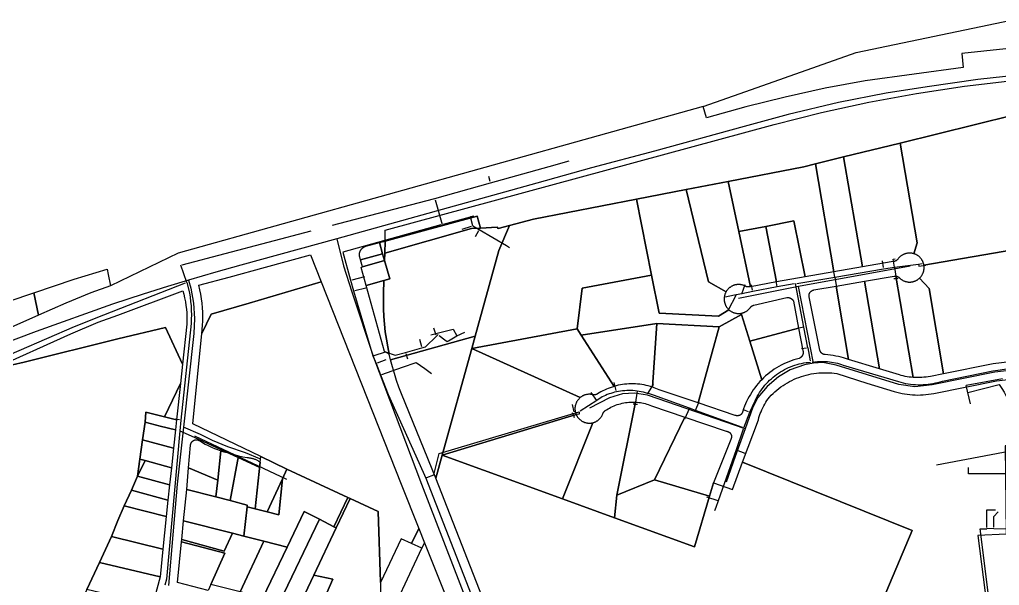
# Model space of a CAD drawing. Extents: x 1876309 to 1899261, y 443723 to 466661.
# Drawn here: x 1880661 to 1884044, y 454651 to 456603 of the extents above; entities that cross this region are included whole.
import ezdxf

# ---------------------------------------------------------------- set-up
doc = ezdxf.new("R2010")
doc.units = 0
doc.header["$MEASUREMENT"] = 0
for name, color, linetype in [('Parcels', 31, 'Continuous'), ('Roads', 7, 'Continuous'), ('Waterlines', 5, 'Continuous')]:
    doc.layers.add(name, color=color, linetype=linetype)

msp = doc.modelspace()

# ---------------------------------------------------------------- linework, layer by layer
at = {"layer": 'Parcels'}
for points in [[(1883021.5, 456302.4), (1883168.2, 456354.4), (1883548.9, 456489.2), (1884085.1, 456600.7), (1884133.2, 456602.7), (1884133.8, 456597.1), (1884142.3, 456509.5), (1883914.4, 456485.3), (1883919.2, 456437.6), (1883580.9, 456391.8), (1883442.5, 456365.7), (1883304.8, 456335.7), (1883168.1, 456301.8), (1883032.3, 456264.2), (1883021.5, 456302.4)], [(1883506.1, 456128.9), (1883700.8, 456176.8), (1883760, 455832.1), (1883748.6, 455795.1), (1883746.9, 455795.6), (1883745.2, 455796), (1883743.6, 455796.4), (1883741.9, 455796.7), (1883740.1, 455796.9), (1883738.4, 455797.1), (1883736.7, 455797.2), (1883735, 455797.3), (1883733.3, 455797.3), (1883731.5, 455797.2), (1883729.8, 455797.1), (1883728.1, 455797), (1883726.4, 455796.7), (1883724.7, 455796.4), (1883723, 455796.1), (1883721.3, 455795.7), (1883719.7, 455795.2), (1883718, 455794.7), (1883716.4, 455794.1), (1883714.8, 455793.5), (1883713.2, 455792.8), (1883711.7, 455792), (1883710.1, 455791.2), (1883708.6, 455790.4), (1883707.2, 455789.5), (1883705.7, 455788.5), (1883704.3, 455787.6), (1883703, 455786.5), (1883701.6, 455785.4), (1883700.3, 455784.3), (1883699.1, 455783.1), (1883697.9, 455781.9), (1883696.7, 455780.6), (1883695.6, 455779.3), (1883694.5, 455778), (1883693.4, 455776.6), (1883693, 455776), (1883692.6, 455775.5), (1883692.2, 455775), (1883691.7, 455774.5), (1883691.3, 455774), (1883690.8, 455773.6), (1883690.3, 455773.1), (1883689.7, 455772.7), (1883689.2, 455772.3), (1883688.7, 455771.9), (1883688.1, 455771.5), (1883687.5, 455771.1), (1883686.9, 455770.8), (1883686.4, 455770.5), (1883685.7, 455770.2), (1883685.1, 455769.9), (1883684.5, 455769.7), (1883683.9, 455769.4), (1883683.2, 455769.2), (1883682.6, 455769), (1883681.9, 455768.8), (1883681.3, 455768.7), (1883680.6, 455768.6), (1883669.8, 455766.7), (1883571.2, 455749.8), (1883506.1, 456128.9)], [(1883408.8, 456104.9), (1883506.1, 456128.9), (1883571.2, 455749.8), (1883472.7, 455732.9), (1883408.8, 456104.9)], [(1883408.8, 456104.9), (1883472.7, 455732.9), (1883373.3, 455715.8), (1883334.3, 455908), (1883237.3, 455889.5), (1883144, 455871.8), (1883107.3, 456044.5), (1883368.4, 456095), (1883408.8, 456104.9)], [(1883107.3, 456044.5), (1883144, 455871.8), (1883184.4, 455681.3), (1883180.6, 455680.6), (1883180, 455680.5), (1883179.3, 455680.4), (1883178.6, 455680.4), (1883177.9, 455680.3), (1883177.2, 455680.3), (1883176.6, 455680.3), (1883175.9, 455680.3), (1883175.2, 455680.4), (1883174.5, 455680.5), (1883173.9, 455680.6), (1883173.2, 455680.7), (1883172.5, 455680.8), (1883171.9, 455681), (1883171.2, 455681.2), (1883170.6, 455681.4), (1883169.9, 455681.6), (1883169.3, 455681.9), (1883168.7, 455682.1), (1883168.1, 455682.4), (1883167.5, 455682.7), (1883165.9, 455683.5), (1883164.4, 455684.3), (1883162.8, 455685), (1883161.2, 455685.6), (1883159.6, 455686.2), (1883158, 455686.7), (1883156.3, 455687.2), (1883154.6, 455687.6), (1883152.9, 455687.9), (1883151.2, 455688.2), (1883149.5, 455688.5), (1883147.8, 455688.7), (1883146.1, 455688.8), (1883144.4, 455688.8), (1883142.7, 455688.8), (1883140.9, 455688.8), (1883139.2, 455688.7), (1883137.5, 455688.5), (1883135.8, 455688.2), (1883134.1, 455687.9), (1883132.4, 455687.6), (1883130.8, 455687.2), (1883129.1, 455686.7), (1883127.5, 455686.2), (1883125.8, 455685.6), (1883124.2, 455685), (1883122.7, 455684.3), (1883121.1, 455683.5), (1883119.6, 455682.7), (1883118.1, 455681.9), (1883116.6, 455681), (1883115.2, 455680), (1883113.8, 455679), (1883112.4, 455678), (1883111.1, 455676.9), (1883109.8, 455675.8), (1883108.5, 455674.6), (1883107.3, 455673.4), (1883106.2, 455672.1), (1883105, 455670.8), (1883104, 455669.4), (1883102.9, 455668.1), (1883102, 455666.6), (1883101, 455665.2), (1883100.1, 455663.7), (1883039.8, 455698.4), (1882962.6, 456016.6), (1883107.3, 456044.5)], [(1882791.1, 455983.4), (1882962.6, 456016.6), (1883039.8, 455698.4), (1883100.1, 455663.7), (1883099.3, 455662.2), (1883098.5, 455660.6), (1883097.8, 455659.1), (1883097.1, 455657.5), (1883096.5, 455655.8), (1883096, 455654.2), (1883095.5, 455652.5), (1883095, 455650.9), (1883094.6, 455649.2), (1883094.3, 455647.5), (1883094, 455645.7), (1883093.8, 455644), (1883093.7, 455642.3), (1883093.6, 455640.6), (1883093.6, 455638.8), (1883093.6, 455637.1), (1883093.7, 455635.4), (1883093.9, 455633.6), (1883094.1, 455631.9), (1883094.3, 455630.2), (1883094.7, 455628.5), (1883095.1, 455626.8), (1883095.5, 455625.1), (1883096, 455623.5), (1883096.6, 455621.8), (1883097.2, 455620.2), (1883097.9, 455618.6), (1883098.6, 455617), (1883099.4, 455615.5), (1883100.2, 455613.9), (1883101.1, 455612.5), (1883102.1, 455611), (1883103.1, 455609.6), (1883104.1, 455608.2), (1883105.2, 455606.8), (1883106.3, 455605.5), (1883107.5, 455604.2), (1883108.7, 455603), (1883110, 455601.8), (1883074, 455579.1), (1882868.8, 455590.3), (1882843, 455720.8), (1882791.1, 455983.4)], [(1882351.9, 455892.4), (1882435.5, 455914.7), (1882791.1, 455983.4), (1882843, 455720.8), (1882603.9, 455675.9), (1882586.1, 455535.5), (1882222.5, 455468.5), (1882234.2, 455510.6), (1882315.9, 455805.8), (1882351.9, 455892.4)], [(1881922.6, 455838.9), (1882240.7, 455925.2), (1882252.2, 455883), (1882221.7, 455881.7), (1881921.8, 455797.3), (1881922.6, 455838.9)], [(1883274.2, 455697.7), (1883237.3, 455889.5), (1883334.3, 455908), (1883373.3, 455715.8), (1883274.2, 455697.7)], [(1881918.7, 455702.9), (1881938.9, 455708.6), (1881921.2, 455771.2), (1881921.8, 455797.3), (1882221.7, 455881.7), (1882252.2, 455883), (1882310, 455886.2), (1882313.5, 455881.6), (1882351.9, 455892.4), (1882315.9, 455805.8), (1882234.2, 455510.6), (1881941.7, 455429.2), (1881937.2, 455448.2), (1881931.9, 455474), (1881927.3, 455499.9), (1881923.6, 455526), (1881920.7, 455552.2), (1881918.6, 455578.4), (1881917.3, 455604.7), (1881916.9, 455631), (1881917.3, 455657.4), (1881918.7, 455702.9)], [(1883274.2, 455697.7), (1883184.4, 455681.3), (1883144, 455871.8), (1883237.3, 455889.5), (1883274.2, 455697.7)], [(1881903.9, 455833.8), (1881914.4, 455795.2), (1881838.4, 455773.7), (1881835.5, 455783.8), (1881835.2, 455784.8), (1881835, 455785.8), (1881834.8, 455786.8), (1881834.7, 455787.8), (1881834.5, 455788.8), (1881834.5, 455789.9), (1881834.4, 455790.9), (1881834.4, 455791.9), (1881834.4, 455793), (1881834.4, 455794), (1881834.5, 455795), (1881834.7, 455796), (1881834.8, 455797.1), (1881835, 455798.1), (1881835.2, 455799.1), (1881835.5, 455800.1), (1881835.8, 455801.1), (1881836.1, 455802), (1881836.5, 455803), (1881836.9, 455804), (1881837.3, 455804.9), (1881837.8, 455805.8), (1881838.3, 455806.7), (1881838.8, 455807.6), (1881839.3, 455808.5), (1881839.9, 455809.3), (1881840.5, 455810.2), (1881841.2, 455811), (1881841.8, 455811.8), (1881842.5, 455812.5), (1881843.3, 455813.3), (1881844, 455814), (1881844.8, 455814.7), (1881845.6, 455815.3), (1881846.4, 455816), (1881847.2, 455816.6), (1881848.1, 455817.1), (1881849, 455817.7), (1881849.8, 455818.2), (1881850.8, 455818.7), (1881851.7, 455819.1), (1881852.6, 455819.6), (1881853.6, 455819.9), (1881854.5, 455820.3), (1881855.5, 455820.6), (1881856.5, 455820.9), (1881903.9, 455833.8)], [(1881922.6, 455838.9), (1881921.8, 455797.3), (1881921.2, 455771.2), (1881914.4, 455795.2), (1881903.9, 455833.8), (1881922.6, 455838.9)], [(1881290.4, 455519.3), (1881291.8, 455533.8), (1881292.8, 455548.3), (1881293.4, 455562.9), (1881293.5, 455577.5), (1881293.1, 455593.1), (1881292.2, 455608.8), (1881290.8, 455624.4), (1881288.9, 455639.9), (1881286.5, 455655.4), (1881283.6, 455670.8), (1881280.2, 455686.1), (1881384.5, 455714.6), (1881509.8, 455749), (1881665, 455791.5), (1881701.8, 455698.3), (1881453.2, 455624.8), (1881322.5, 455586.1), (1881290.4, 455519.3)], [(1881914.4, 455795.2), (1881921.2, 455771.2), (1881845.2, 455749.6), (1881838.4, 455773.7), (1881914.4, 455795.2)], [(1880710.1, 455659.7), (1880849.6, 455707), (1880962.8, 455741.4), (1880966.9, 455723), (1880975.2, 455684.5), (1880907.2, 455660.7), (1880820.7, 455624.8), (1880725.7, 455582.7), (1880710.1, 455659.7)], [(1881918.7, 455702.9), (1881857.4, 455685.5), (1881839.7, 455748.1), (1881845.2, 455749.6), (1881921.2, 455771.2), (1881938.9, 455708.6), (1881918.7, 455702.9)], [(1882599.7, 455514.4), (1882586.1, 455535.5), (1882603.9, 455675.9), (1882843, 455720.8), (1882868.8, 455590.3), (1883074, 455579.1), (1883110, 455601.8), (1883111.3, 455600.7), (1883112.6, 455599.6), (1883113.9, 455598.6), (1883115.3, 455597.6), (1883116.7, 455596.7), (1883118.2, 455595.8), (1883119.7, 455595), (1883121.2, 455594.2), (1883122.7, 455593.4), (1883124.2, 455592.8), (1883125.8, 455592.1), (1883127.4, 455591.6), (1883129, 455591), (1883130.7, 455590.6), (1883132.3, 455590.2), (1883134, 455589.8), (1883135.6, 455589.5), (1883137.3, 455589.3), (1883139, 455589.1), (1883140.7, 455589), (1883142.4, 455588.9), (1883144.1, 455588.9), (1883145.8, 455588.9), (1883147.5, 455589), (1883149.2, 455589.2), (1883150.8, 455589.4), (1883152.5, 455589.7), (1883153.7, 455585.9), (1883076.4, 455542.4), (1882861.2, 455554.5), (1882599.7, 455514.4)], [(1883630.4, 455397.8), (1883578.4, 455700.3), (1883680.7, 455717.9), (1883681.4, 455718), (1883682, 455718), (1883682.7, 455718.1), (1883683.4, 455718.1), (1883684, 455718.1), (1883684.7, 455718.1), (1883685.3, 455718.1), (1883686, 455718.1), (1883746, 455368.3), (1883739.1, 455368.9), (1883732.3, 455369.8), (1883725.4, 455370.8), (1883718.6, 455372.1), (1883711.8, 455373.6), (1883705.1, 455375.3), (1883698.5, 455377.2), (1883630.4, 455397.8)], [(1883746, 455368.3), (1883686, 455718.1), (1883686.7, 455718), (1883687.4, 455717.9), (1883688.1, 455717.8), (1883688.7, 455717.6), (1883689.4, 455717.4), (1883690.1, 455717.2), (1883690.8, 455717), (1883691.4, 455716.8), (1883692.1, 455716.5), (1883692.7, 455716.2), (1883693.3, 455715.9), (1883693.9, 455715.6), (1883694.5, 455715.2), (1883695.1, 455714.9), (1883695.7, 455714.5), (1883696.3, 455714), (1883696.8, 455713.6), (1883697.4, 455713.2), (1883697.9, 455712.7), (1883698.4, 455712.2), (1883699.6, 455711), (1883700.9, 455709.8), (1883702.2, 455708.7), (1883703.6, 455707.6), (1883705, 455706.5), (1883706.5, 455705.6), (1883707.9, 455704.6), (1883709.4, 455703.7), (1883711, 455702.9), (1883712.5, 455702.1), (1883714.1, 455701.4), (1883715.8, 455700.7), (1883717.4, 455700.1), (1883719.1, 455699.6), (1883720.7, 455699.1), (1883722.4, 455698.7), (1883724.1, 455698.3), (1883725.8, 455698), (1883727.6, 455697.7), (1883729.3, 455697.5), (1883731.1, 455697.4), (1883732.8, 455697.3), (1883734.5, 455697.3), (1883736.3, 455697.4), (1883738, 455697.5), (1883739.8, 455697.6), (1883741.5, 455697.9), (1883743.2, 455698.2), (1883744.9, 455698.5), (1883746.6, 455698.9), (1883748.3, 455699.4), (1883750, 455699.9), (1883751.6, 455700.5), (1883753.3, 455701.2), (1883754.9, 455701.9), (1883756.4, 455702.6), (1883758, 455703.4), (1883759.5, 455704.3), (1883761, 455705.2), (1883762.4, 455706.2), (1883763.9, 455707.2), (1883765.2, 455708.3), (1883766.6, 455709.4), (1883767.9, 455710.5), (1883801, 455674.7), (1883851.4, 455381.2), (1883805.5, 455372), (1883798.2, 455370.7), (1883790.8, 455369.6), (1883783.4, 455368.7), (1883775.9, 455368.1), (1883768.5, 455367.8), (1883761, 455367.7), (1883753.5, 455367.9), (1883746, 455368.3)], [(1881794.2, 454954.6), (1881583.3, 455052.3), (1881493.8, 455095.3), (1881258.7, 455208.3), (1881290.4, 455519.3), (1881322.5, 455586.1), (1881453.2, 455624.8), (1881701.8, 455698.3), (1881977.8, 455000), (1882039, 454847.2), (1882014.3, 454795.4), (1881978.4, 454811.3), (1881906.7, 454661), (1881906.7, 454662.4), (1881899.5, 454905.8), (1881802.8, 454950.6), (1881794.2, 454954.6)], [(1881937.2, 455448.2), (1881920.6, 455457.8), (1881857.4, 455685.5), (1881918.7, 455702.9), (1881917.3, 455657.4), (1881916.9, 455631), (1881917.3, 455604.7), (1881918.6, 455578.4), (1881920.7, 455552.2), (1881923.6, 455526), (1881927.3, 455499.9), (1881931.9, 455474), (1881937.2, 455448.2)], [(1883523.3, 455430.2), (1883506.1, 455435.4), (1883497.2, 455438), (1883488.2, 455440.2), (1883479.1, 455442.2), (1883470, 455443.8), (1883460.8, 455445.1), (1883451.6, 455446.2), (1883442.4, 455446.9), (1883441.7, 455447), (1883441, 455447), (1883440.3, 455447.1), (1883439.7, 455447.3), (1883439, 455447.4), (1883438.3, 455447.6), (1883437.6, 455447.8), (1883437, 455448), (1883436.3, 455448.2), (1883435.7, 455448.5), (1883435.1, 455448.8), (1883434.5, 455449.1), (1883433.9, 455449.4), (1883433.3, 455449.8), (1883432.7, 455450.1), (1883432.1, 455450.5), (1883431.6, 455450.9), (1883431, 455451.4), (1883430.5, 455451.8), (1883430, 455452.3), (1883429.5, 455452.7), (1883429, 455453.2), (1883428.5, 455453.8), (1883428.1, 455454.3), (1883427.7, 455454.8), (1883427.3, 455455.4), (1883426.9, 455456), (1883426.5, 455456.5), (1883426.2, 455457.1), (1883425.8, 455457.7), (1883425.5, 455458.4), (1883425.3, 455459), (1883425, 455459.6), (1883424.8, 455460.3), (1883424.5, 455460.9), (1883424.3, 455461.6), (1883424.2, 455462.3), (1883424, 455462.9), (1883387.2, 455646.6), (1883387, 455647.3), (1883386.9, 455647.9), (1883386.9, 455648.6), (1883386.8, 455649.3), (1883386.8, 455650), (1883386.8, 455650.7), (1883386.8, 455651.4), (1883386.8, 455652.1), (1883386.9, 455652.8), (1883387, 455653.5), (1883387.1, 455654.2), (1883387.3, 455654.9), (1883387.4, 455655.5), (1883387.6, 455656.2), (1883387.8, 455656.9), (1883388, 455657.5), (1883388.3, 455658.2), (1883388.6, 455658.8), (1883388.9, 455659.4), (1883389.2, 455660), (1883389.5, 455660.7), (1883389.9, 455661.2), (1883390.3, 455661.8), (1883390.7, 455662.4), (1883391.1, 455662.9), (1883391.6, 455663.5), (1883392, 455664), (1883392.5, 455664.5), (1883393, 455665), (1883393.5, 455665.5), (1883394, 455665.9), (1883394.6, 455666.4), (1883395.1, 455666.8), (1883395.7, 455667.2), (1883396.3, 455667.5), (1883396.9, 455667.9), (1883397.5, 455668.2), (1883398.1, 455668.5), (1883398.7, 455668.8), (1883399.4, 455669.1), (1883400, 455669.3), (1883400.7, 455669.6), (1883401.4, 455669.8), (1883402, 455669.9), (1883402.7, 455670.1), (1883403.4, 455670.2), (1883479.9, 455683.4), (1883523.3, 455430.2)], [(1883523.3, 455430.2), (1883479.9, 455683.4), (1883578.4, 455700.3), (1883630.4, 455397.8), (1883523.3, 455430.2)], [(1880505.6, 455485.3), (1880486.7, 455581.5), (1880625.3, 455631), (1880710.1, 455659.7), (1880725.7, 455582.7), (1880505.6, 455485.3)], [(1880563.4, 455386.5), (1880565.6, 455397.2), (1880837.3, 455518.3), (1880932.6, 455558.8), (1881000, 455583.6), (1881224.4, 455667.5), (1881227.8, 455655), (1881230.7, 455642.4), (1881233.2, 455629.6), (1881235.2, 455616.9), (1881236.8, 455604), (1881237.9, 455591.1), (1881238.5, 455578.2), (1881238.7, 455565.2), (1881238.5, 455552.3), (1881223.5, 455414.4), (1881164.3, 455540.4), (1881000, 455501.3), (1880676.6, 455421.5), (1880636.2, 455411.4), (1880563.4, 455386.5)], [(1883182.3, 455493.2), (1883153.7, 455585.9), (1883152.5, 455589.7), (1883154.2, 455590), (1883155.8, 455590.4), (1883157.4, 455590.8), (1883159, 455591.3), (1883160.6, 455591.9), (1883162.2, 455592.5), (1883163.7, 455593.1), (1883165.2, 455593.8), (1883166.7, 455594.6), (1883168.2, 455595.4), (1883169.7, 455596.2), (1883171.1, 455597.1), (1883172.5, 455598.1), (1883173.8, 455599.1), (1883175.1, 455600.1), (1883176.4, 455601.2), (1883177.7, 455602.3), (1883178.9, 455603.5), (1883180, 455604.7), (1883181.2, 455605.9), (1883182.2, 455607.2), (1883183.3, 455608.5), (1883184.3, 455609.9), (1883184.7, 455610.4), (1883185.1, 455611), (1883185.6, 455611.5), (1883186, 455612), (1883186.5, 455612.5), (1883187, 455613), (1883187.5, 455613.4), (1883188.1, 455613.9), (1883188.6, 455614.3), (1883189.2, 455614.7), (1883189.7, 455615.1), (1883190.3, 455615.4), (1883190.9, 455615.8), (1883191.5, 455616.1), (1883192.1, 455616.4), (1883192.8, 455616.7), (1883193.4, 455616.9), (1883194.1, 455617.2), (1883194.7, 455617.4), (1883195.4, 455617.6), (1883196.1, 455617.7), (1883309.8, 455644.1), (1883310.6, 455644.2), (1883311.5, 455644.2), (1883312.3, 455644.2), (1883313.1, 455644.2), (1883313.9, 455644.1), (1883314.7, 455644), (1883315.5, 455643.9), (1883316.3, 455643.8), (1883317.2, 455643.6), (1883317.9, 455643.4), (1883318.7, 455643.2), (1883319.5, 455642.9), (1883320.3, 455642.6), (1883321.1, 455642.3), (1883321.8, 455642), (1883322.5, 455641.7), (1883323.3, 455641.3), (1883324, 455640.9), (1883324.7, 455640.4), (1883325.4, 455640), (1883326, 455639.5), (1883326.7, 455639), (1883327.3, 455638.5), (1883327.9, 455637.9), (1883328.5, 455637.4), (1883329.1, 455636.8), (1883329.7, 455636.2), (1883330.2, 455635.6), (1883330.7, 455634.9), (1883331.2, 455634.3), (1883331.7, 455633.6), (1883332.1, 455632.9), (1883332.5, 455632.2), (1883332.9, 455631.5), (1883350.7, 455538.3), (1883182.3, 455493.2)], [(1883076.4, 455542.4), (1883153.7, 455585.9), (1883182.3, 455493.2), (1883223.3, 455360.5), (1883217, 455353.9), (1883210.9, 455347.1), (1883205, 455340), (1883199.4, 455332.8), (1883194.1, 455325.4), (1883188.9, 455317.8), (1883184.1, 455310), (1883179.5, 455302.1), (1883175.2, 455294), (1883171.1, 455285.8), (1883167.4, 455277.4), (1883163.9, 455269), (1883160.7, 455260.4), (1883157.8, 455251.7), (1883157.7, 455251.1), (1883157.5, 455250.4), (1883157.4, 455249.8), (1883157.2, 455249.2), (1883157, 455248.6), (1883156.8, 455248), (1883156.5, 455247.3), (1883156.2, 455246.8), (1883156, 455246.2), (1883155.7, 455245.6), (1883155.3, 455245), (1883155, 455244.5), (1883154.6, 455243.9), (1883154.2, 455243.4), (1883153.8, 455242.9), (1883153.4, 455242.4), (1883153, 455241.9), (1883152.5, 455241.4), (1883152.1, 455241), (1883151.6, 455240.6), (1883151.1, 455240.1), (1883150.6, 455239.7), (1883150, 455239.4), (1883149.5, 455239), (1883148.9, 455238.6), (1883148.4, 455238.3), (1883147.8, 455238), (1883147.2, 455237.7), (1883146.6, 455237.5), (1883146, 455237.2), (1883145.4, 455237), (1883144.8, 455236.8), (1883144.2, 455236.6), (1883143.5, 455236.5), (1883142.9, 455236.3), (1883142.2, 455236.2), (1883141.6, 455236.1), (1883141, 455236), (1883140.3, 455236), (1883139.7, 455236), (1883139, 455236), (1883138.4, 455236), (1883137.7, 455236), (1883137.1, 455236.1), (1883136.4, 455236.2), (1883135.8, 455236.3), (1883135.1, 455236.4), (1883134.5, 455236.6), (1883133.9, 455236.8), (1883133.3, 455237), (1883132.6, 455237.2), (1883132, 455237.4), (1883003.4, 455280.5), (1883076.4, 455542.4)], [(1882599.7, 455514.4), (1882713.4, 455337.4), (1882706.7, 455335.3), (1882700, 455333), (1882693.4, 455330.5), (1882686.9, 455327.8), (1882680.5, 455324.9), (1882674.2, 455321.8), (1882668, 455318.5), (1882661.9, 455315), (1882655.9, 455311.3), (1882655.3, 455310.9), (1882654.7, 455310.6), (1882654.1, 455310.3), (1882653.5, 455310), (1882652.9, 455309.7), (1882652.3, 455309.4), (1882651.6, 455309.2), (1882651, 455309), (1882650.3, 455308.8), (1882649.7, 455308.6), (1882649, 455308.5), (1882648.4, 455308.4), (1882647.7, 455308.3), (1882647, 455308.2), (1882646.3, 455308.2), (1882645.7, 455308.1), (1882645, 455308.1), (1882644.3, 455308.1), (1882643.6, 455308.2), (1882642.9, 455308.2), (1882642.3, 455308.3), (1882641.6, 455308.4), (1882640.9, 455308.6), (1882640.3, 455308.7), (1882638.6, 455309.1), (1882636.9, 455309.4), (1882635.2, 455309.7), (1882633.4, 455309.9), (1882631.7, 455310.1), (1882630, 455310.2), (1882628.2, 455310.2), (1882626.5, 455310.2), (1882624.8, 455310.1), (1882623.1, 455309.9), (1882621.3, 455309.7), (1882619.6, 455309.4), (1882617.9, 455309.1), (1882616.2, 455308.7), (1882614.5, 455308.3), (1882612.9, 455307.8), (1882611.2, 455307.2), (1882609.6, 455306.6), (1882608, 455305.9), (1882606.4, 455305.2), (1882604.9, 455304.4), (1882603.4, 455303.5), (1882601.9, 455302.6), (1882600.4, 455301.7), (1882599, 455300.7), (1882597.6, 455299.7), (1882596.3, 455298.6), (1882222.5, 455468.5), (1882586.1, 455535.5), (1882599.7, 455514.4)], [(1882599.7, 455514.4), (1882861.2, 455554.5), (1882846, 455334.8), (1882838.9, 455337.1), (1882831.7, 455339.1), (1882824.4, 455340.8), (1882817.1, 455342.4), (1882809.7, 455343.6), (1882802.3, 455344.7), (1882794.8, 455345.4), (1882787.4, 455346), (1882779.9, 455346.2), (1882772.4, 455346.3), (1882764.9, 455346), (1882757.5, 455345.5), (1882750, 455344.8), (1882742.6, 455343.8), (1882735.2, 455342.6), (1882727.9, 455341.1), (1882720.6, 455339.4), (1882713.4, 455337.4), (1882599.7, 455514.4)], [(1882861.2, 455554.5), (1883076.4, 455542.4), (1883003.4, 455280.5), (1882869.6, 455325.4), (1882863.8, 455328), (1882857.9, 455330.4), (1882852, 455332.7), (1882846, 455334.8), (1882861.2, 455554.5)], [(1883182.3, 455493.2), (1883350.7, 455538.3), (1883365.3, 455461.7), (1883365.5, 455460.9), (1883365.7, 455460.2), (1883365.9, 455459.4), (1883366.1, 455458.7), (1883366.2, 455457.9), (1883366.3, 455457.2), (1883366.4, 455456.4), (1883366.4, 455455.6), (1883366.4, 455454.9), (1883366.4, 455454.1), (1883366.4, 455453.4), (1883366.3, 455452.6), (1883366.2, 455451.8), (1883366.1, 455451.1), (1883366, 455450.3), (1883365.8, 455449.6), (1883365.6, 455448.8), (1883365.4, 455448.1), (1883365.2, 455447.4), (1883364.9, 455446.6), (1883364.6, 455445.9), (1883364.3, 455445.2), (1883364, 455444.5), (1883363.6, 455443.9), (1883363.2, 455443.2), (1883362.8, 455442.6), (1883362.4, 455441.9), (1883362, 455441.3), (1883361.5, 455440.7), (1883361, 455440.1), (1883360.5, 455439.5), (1883360, 455439), (1883359.4, 455438.4), (1883358.8, 455437.9), (1883358.3, 455437.4), (1883357.7, 455437), (1883357, 455436.5), (1883356.4, 455436.1), (1883355.8, 455435.7), (1883355.1, 455435.3), (1883354.4, 455434.9), (1883353.7, 455434.6), (1883353.1, 455434.2), (1883352.3, 455433.9), (1883343.3, 455431.5), (1883334.3, 455428.8), (1883325.4, 455425.8), (1883316.6, 455422.5), (1883307.9, 455418.9), (1883299.4, 455414.9), (1883291, 455410.7), (1883282.7, 455406.2), (1883274.6, 455401.4), (1883266.7, 455396.4), (1883259, 455391), (1883251.4, 455385.4), (1883244.1, 455379.6), (1883236.9, 455373.5), (1883230, 455367.1), (1883223.3, 455360.5), (1883182.3, 455493.2)], [(1882222.5, 455468.5), (1882120.5, 455100.1), (1882098.6, 455020.9), (1881979.8, 455311.9), (1881970.8, 455334.9), (1881962.5, 455358.1), (1881954.8, 455381.6), (1881947.9, 455405.3), (1881941.7, 455429.2), (1882234.2, 455510.6), (1882222.5, 455468.5)], [(1882582.5, 455240.5), (1882120.5, 455100.1), (1882222.5, 455468.5), (1882596.3, 455298.6), (1882595, 455297.4), (1882593.7, 455296.3), (1882592.5, 455295), (1882591.3, 455293.8), (1882590.2, 455292.5), (1882589.1, 455291.1), (1882588, 455289.8), (1882587, 455288.3), (1882586.1, 455286.9), (1882585.2, 455285.4), (1882584.3, 455283.9), (1882583.5, 455282.4), (1882582.8, 455280.8), (1882582.1, 455279.2), (1882581.5, 455277.6), (1882580.9, 455276), (1882580.4, 455274.3), (1882580, 455272.6), (1882579.6, 455271), (1882579.2, 455269.3), (1882578.9, 455267.6), (1882578.7, 455265.8), (1882578.5, 455264.1), (1882578.4, 455262.4), (1882578.4, 455260.7), (1882578.4, 455258.9), (1882578.5, 455257.2), (1882578.6, 455255.5), (1882578.8, 455253.8), (1882579.1, 455252.1), (1882579.4, 455250.4), (1882579.8, 455248.7), (1882580.2, 455247), (1882580.7, 455245.3), (1882581.3, 455243.7), (1882581.9, 455242.1), (1882582.5, 455240.5)], [(1881161.3, 455232.6), (1881216.3, 455347.7), (1881202.7, 455222.2), (1881161.3, 455232.6)], [(1882722.5, 454961.6), (1882715.1, 454884), (1882535.6, 454949.2), (1882640.5, 455212.2), (1882642.2, 455212.6), (1882643.8, 455213.1), (1882645.4, 455213.7), (1882646.9, 455214.3), (1882648.5, 455214.9), (1882650, 455215.6), (1882651.5, 455216.4), (1882653, 455217.2), (1882654.4, 455218.1), (1882655.9, 455219), (1882657.2, 455219.9), (1882658.6, 455221), (1882659.9, 455222), (1882661.2, 455223.1), (1882662.4, 455224.2), (1882663.6, 455225.4), (1882664.8, 455226.6), (1882665.9, 455227.9), (1882667, 455229.2), (1882668, 455230.5), (1882669, 455231.9), (1882670, 455233.3), (1882670.9, 455234.7), (1882671.7, 455236.2), (1882672.5, 455237.7), (1882673.2, 455239.2), (1882673.9, 455240.7), (1882674.6, 455242.3), (1882675.2, 455243.8), (1882675.4, 455244.5), (1882675.6, 455245.1), (1882675.9, 455245.7), (1882676.2, 455246.3), (1882676.5, 455246.9), (1882676.9, 455247.5), (1882677.2, 455248), (1882677.6, 455248.6), (1882678, 455249.1), (1882678.4, 455249.7), (1882678.8, 455250.2), (1882679.2, 455250.7), (1882679.7, 455251.2), (1882680.2, 455251.6), (1882680.7, 455252.1), (1882681.2, 455252.5), (1882681.7, 455253), (1882682.2, 455253.4), (1882682.8, 455253.7), (1882687.6, 455256.9), (1882692.6, 455260), (1882697.7, 455262.8), (1882702.8, 455265.5), (1882708.1, 455268), (1882713.4, 455270.3), (1882718.8, 455272.4), (1882724.3, 455274.4), (1882729.8, 455276.1), (1882735.4, 455277.7), (1882741, 455279.1), (1882746.7, 455280.3), (1882752.5, 455281.3), (1882758.2, 455282.1), (1882764, 455282.7), (1882769.8, 455283.1), (1882775.6, 455283.3), (1882781.4, 455283.3), (1882787.2, 455283.1), (1882722.5, 454961.6)], [(1882722.5, 454961.6), (1882787.2, 455283.1), (1882792.9, 455282.7), (1882798.5, 455282.1), (1882804.2, 455281.4), (1882809.8, 455280.4), (1882815.3, 455279.3), (1882820.8, 455278), (1882826.3, 455276.5), (1882831.7, 455274.8), (1882837.1, 455272.9), (1882842.4, 455270.9), (1882957.3, 455231.6), (1882853.2, 455015.6), (1882722.5, 454961.6)], [(1881094.2, 455213.5), (1881097.3, 455248.8), (1881161.3, 455232.6), (1881202.7, 455222.2), (1881198.8, 455187.1), (1881145.9, 455200.4), (1881094.2, 455213.5)], [(1882640.5, 455212.2), (1882535.6, 454949.2), (1882120.5, 455100.1), (1882582.5, 455240.5), (1882583.2, 455238.9), (1882584, 455237.4), (1882584.8, 455235.9), (1882585.7, 455234.4), (1882586.6, 455233), (1882587.6, 455231.6), (1882588.6, 455230.2), (1882589.7, 455228.8), (1882590.8, 455227.5), (1882591.9, 455226.3), (1882593.1, 455225), (1882594.4, 455223.9), (1882595.6, 455222.7), (1882597, 455221.6), (1882598.3, 455220.6), (1882599.7, 455219.6), (1882601.1, 455218.6), (1882602.6, 455217.7), (1882604.1, 455216.8), (1882605.6, 455216), (1882607.1, 455215.3), (1882608.7, 455214.6), (1882610.3, 455214), (1882611.9, 455213.4), (1882613.5, 455212.8), (1882615.1, 455212.4), (1882616.8, 455211.9), (1882618.5, 455211.6), (1882620.2, 455211.3), (1882621.8, 455211), (1882623.5, 455210.8), (1882625.3, 455210.7), (1882627, 455210.6), (1882628.7, 455210.6), (1882630.4, 455210.7), (1882632.1, 455210.8), (1882633.8, 455210.9), (1882635.5, 455211.1), (1882637.2, 455211.4), (1882638.9, 455211.8), (1882640.5, 455212.2)], [(1882853.2, 455015.6), (1882957.3, 455231.6), (1883100.3, 455182.6), (1883100.9, 455182.6), (1883101.6, 455182.6), (1883102.2, 455182.5), (1883102.8, 455182.5), (1883103.5, 455182.4), (1883104.1, 455182.3), (1883104.7, 455182.2), (1883105.3, 455182), (1883106, 455181.8), (1883106.6, 455181.6), (1883107.2, 455181.4), (1883107.8, 455181.2), (1883108.3, 455180.9), (1883108.9, 455180.7), (1883109.5, 455180.4), (1883110, 455180), (1883110.6, 455179.7), (1883111.1, 455179.4), (1883111.6, 455179), (1883112.1, 455178.6), (1883112.6, 455178.2), (1883113.1, 455177.8), (1883113.6, 455177.3), (1883114, 455176.9), (1883114.4, 455176.4), (1883114.9, 455175.9), (1883115.3, 455175.4), (1883115.6, 455174.9), (1883116, 455174.4), (1883116.3, 455173.8), (1883116.7, 455173.3), (1883117, 455172.7), (1883117.2, 455172.1), (1883117.5, 455171.6), (1883117.7, 455171), (1883118, 455170.4), (1883118.2, 455169.8), (1883118.4, 455169.2), (1883118.5, 455168.5), (1883118.6, 455167.9), (1883118.8, 455167.3), (1883118.9, 455166.6), (1883118.9, 455166), (1883119, 455165.4), (1883119, 455164.7), (1883119, 455164.1), (1883119, 455163.5), (1883118.9, 455162.8), (1883118.9, 455162.2), (1883118.8, 455161.6), (1883118.7, 455160.9), (1883118.6, 455160.3), (1883118.4, 455159.7), (1883118.2, 455159.1), (1883118, 455158.5), (1883117.8, 455157.9), (1883117.6, 455157.3), (1883117.3, 455156.7), (1883117, 455156.1), (1883116.7, 455155.5), (1883116.4, 455155), (1883116.1, 455154.4), (1883056.8, 455004.2), (1883043.2, 454958.7), (1882853.2, 455015.6)], [(1881085.7, 455152.5), (1881094.2, 455213.5), (1881145.9, 455200.4), (1881198.8, 455187.1), (1881192, 455123.9), (1881085.7, 455152.5)], [(1881192, 455123.9), (1881184.8, 455057), (1881093.9, 455081.6), (1881076.6, 455086.3), (1881085.7, 455152.5), (1881192, 455123.9)], [(1881244.4, 455056.5), (1881251.3, 455135), (1881251.4, 455135.7), (1881251.5, 455136.4), (1881251.6, 455137.1), (1881251.8, 455137.7), (1881251.9, 455138.4), (1881252.1, 455139.1), (1881252.3, 455139.7), (1881252.6, 455140.4), (1881252.8, 455141), (1881253.1, 455141.7), (1881253.4, 455142.3), (1881253.7, 455142.9), (1881254.1, 455143.5), (1881254.5, 455144.1), (1881254.8, 455144.7), (1881255.2, 455145.2), (1881255.7, 455145.8), (1881256.1, 455146.3), (1881256.6, 455146.8), (1881257.1, 455147.3), (1881257.5, 455147.8), (1881258.1, 455148.3), (1881258.6, 455148.7), (1881259.1, 455149.2), (1881259.7, 455149.6), (1881260.3, 455150), (1881260.8, 455150.3), (1881261.4, 455150.7), (1881262.1, 455151), (1881262.7, 455151.3), (1881263.3, 455151.6), (1881263.9, 455151.9), (1881264.6, 455152.1), (1881265.3, 455152.3), (1881265.9, 455152.5), (1881266.6, 455152.7), (1881267.3, 455152.9), (1881267.9, 455153), (1881268.6, 455153.1), (1881269.3, 455153.2), (1881270, 455153.2), (1881270.7, 455153.3), (1881271.4, 455153.3), (1881272.1, 455153.2), (1881272.8, 455153.2), (1881273.5, 455153.1), (1881274.2, 455153), (1881274.8, 455152.9), (1881275.5, 455152.8), (1881276.2, 455152.6), (1881276.9, 455152.5), (1881277.5, 455152.3), (1881278.2, 455152), (1881278.8, 455151.8), (1881279.5, 455151.5), (1881280.1, 455151.2), (1881280.7, 455150.9), (1881281.3, 455150.6), (1881281.9, 455150.2), (1881291.9, 455144.2), (1881302.1, 455138.5), (1881312.4, 455133.2), (1881323, 455128.2), (1881333.7, 455123.6), (1881344.5, 455119.4), (1881355.5, 455115.5), (1881344.8, 455013.5), (1881244.4, 455056.5)], [(1881387.6, 454943.3), (1881338.8, 454955.9), (1881344.8, 455013.5), (1881355.5, 455115.5), (1881366.5, 455112.1), (1881377.5, 455109.1), (1881397.1, 455103.2), (1881416.8, 455098.1), (1881387.6, 454943.3)], [(1881491.6, 455075.5), (1881474.2, 454915.3), (1881446.1, 454922.4), (1881446.7, 454928.1), (1881387.6, 454943.3), (1881416.8, 455098.1), (1881432, 455094.7), (1881447.2, 455091.6), (1881449.7, 455091.6), (1881452.2, 455091.4), (1881454.8, 455091.1), (1881457.3, 455090.8), (1881459.8, 455090.3), (1881462.2, 455089.8), (1881464.7, 455089.2), (1881467.1, 455088.5), (1881469.5, 455087.7), (1881471.9, 455086.8), (1881474.3, 455085.9), (1881476.6, 455084.9), (1881478.9, 455083.8), (1881481.1, 455082.6), (1881483.3, 455081.3), (1881485.5, 455080), (1881487.6, 455078.6), (1881489.6, 455077.1), (1881491.6, 455075.5)], [(1881491.6, 455075.5), (1881493.8, 455095.3), (1881583.3, 455052.3), (1881568.1, 455019), (1881516.1, 454904.6), (1881474.2, 454915.3), (1881491.6, 455075.5)], [(1883428.4, 454099.3), (1883350.9, 453916.5), (1882368.6, 454329.7), (1882098.6, 455020.9), (1882120.5, 455100.1), (1882535.6, 454949.2), (1882715.1, 454884), (1882990.7, 454784), (1883043.2, 454958.7), (1883056.8, 455004.2), (1883122.1, 454981.7), (1883157.3, 455076.1), (1883742.7, 454839.8), (1883620.2, 454551.1), (1883428.4, 454099.3)], [(1881068.4, 455027.7), (1881076.6, 455086.3), (1881093.9, 455081.6), (1881068.4, 455027.7)], [(1881178.4, 454998.3), (1881068.4, 455027.7), (1881093.9, 455081.6), (1881184.8, 455057), (1881178.4, 454998.3)], [(1881178.4, 454998.3), (1881172.9, 454944.9), (1881046.8, 454979.1), (1881068.4, 455027.7), (1881178.4, 454998.3)], [(1881244.4, 455056.5), (1881344.8, 455013.5), (1881338.8, 454955.9), (1881237.8, 454981.9), (1881244.4, 455056.5)], [(1881583.3, 455052.3), (1881794.2, 454954.6), (1881746.3, 454853.3), (1881696.5, 454878.8), (1881643.3, 454906), (1881584.5, 454783), (1881504.5, 454803.4), (1881434.7, 454821.2), (1881446.1, 454922.4), (1881474.2, 454915.3), (1881516.1, 454904.6), (1881556.3, 454894.4), (1881568.1, 455019), (1881583.3, 455052.3)], [(1881516.1, 454904.6), (1881568.1, 455019), (1881556.3, 454894.4), (1881516.1, 454904.6)], [(1882853.2, 455015.6), (1883043.2, 454958.7), (1882990.7, 454784), (1882715.1, 454884), (1882722.5, 454961.6), (1882853.2, 455015.6)], [(1881022.4, 454925.1), (1881046.8, 454979.1), (1881172.9, 454944.9), (1881167.1, 454888), (1881022.4, 454925.1)], [(1881237.8, 454981.9), (1881338.8, 454955.9), (1881387.6, 454943.3), (1881446.7, 454928.1), (1881446.1, 454922.4), (1881434.7, 454821.2), (1881396.2, 454831), (1881227.2, 454874.1), (1881237.8, 454981.9)], [(1881802.8, 454950.6), (1881754.4, 454849.2), (1881746.3, 454853.3), (1881794.2, 454954.6), (1881802.8, 454950.6)], [(1881022.4, 454925.1), (1881167.1, 454888), (1881155.7, 454776.3), (1880978.5, 454819.7), (1880999.8, 454874.9), (1881022.4, 454925.1)], [(1881584.5, 454783), (1881643.3, 454906), (1881696.5, 454878.8), (1881559.6, 454593.8), (1881501.2, 454608.5), (1881584.5, 454783)], [(1881396.2, 454831), (1881367.1, 454769.3), (1881220.8, 454808.9), (1881227.2, 454874.1), (1881396.2, 454831)], [(1881746.3, 454853.3), (1881754.4, 454849.2), (1881676.4, 454686), (1881624.6, 454577.4), (1881559.6, 454593.8), (1881696.5, 454878.8), (1881746.3, 454853.3)], [(1881220.8, 454808.9), (1881367.1, 454769.3), (1881396.2, 454831), (1881434.7, 454821.2), (1881504.5, 454803.4), (1881422.6, 454628.3), (1881321.2, 454653.8), (1881369.7, 454761.9), (1881220.1, 454801.7), (1881220.8, 454808.9)], [(1882058.7, 454797.9), (1882050.1, 454779.5), (1882014.3, 454795.4), (1882039, 454847.2), (1882058.7, 454797.9)], [(1880936.7, 454730), (1880978.5, 454819.7), (1881155.7, 454776.3), (1881146, 454680.8), (1880936.7, 454730)], [(1881321.2, 454653.8), (1881312.3, 454633.8), (1881206.3, 454660.8), (1881220.1, 454801.7), (1881369.7, 454761.9), (1881321.2, 454653.8)], [(1881584.5, 454783), (1881501.2, 454608.5), (1881422.6, 454628.3), (1881504.5, 454803.4), (1881584.5, 454783)], [(1880893.4, 454637), (1880936.7, 454730), (1881146, 454680.8), (1881120.1, 454582.7), (1880893.4, 454637)], [(1881624.6, 454577.4), (1881676.4, 454686), (1881742.8, 454672.4), (1881693.4, 454560.1), (1881624.6, 454577.4)]]:
    msp.add_lwpolyline(points, close=True, dxfattribs=at)
for points in [[(1884092, 456273.1), (1883700.8, 456176.8), (1883506.1, 456128.9), (1883408.8, 456104.9), (1883368.4, 456095), (1883107.3, 456044.5), (1882962.6, 456016.6), (1882791.1, 455983.4), (1882435.5, 455914.7), (1882351.9, 455892.4), (1882313.5, 455881.6), (1882310, 455886.2), (1882252.2, 455883), (1882240.7, 455925.2), (1881922.6, 455838.9), (1881922.6, 455838.9), (1881923.4, 455876.2), (1883266.8, 456241), (1883429.2, 456282.2), (1883592.9, 456317.9), (1883757.7, 456348.2), (1883923.4, 456372.9), (1884089.9, 456392.1)], [(1883021.5, 456302.4), (1881208.2, 455796.9), (1880975.2, 455684.5)], [(1884123.5, 455814.2), (1883783.3, 455755.7), (1883782.9, 455757.4), (1883782.6, 455759.1), (1883782.1, 455760.8), (1883781.6, 455762.4), (1883781.1, 455764.1), (1883780.5, 455765.7), (1883779.8, 455767.3), (1883779.1, 455768.9), (1883778.3, 455770.4), (1883777.5, 455771.9), (1883776.6, 455773.4), (1883775.7, 455774.9), (1883774.7, 455776.3), (1883773.7, 455777.7), (1883772.6, 455779), (1883771.5, 455780.3), (1883770.3, 455781.6), (1883769.1, 455782.9), (1883767.9, 455784.1), (1883766.6, 455785.2), (1883765.3, 455786.3), (1883763.9, 455787.4), (1883762.5, 455788.4), (1883761.1, 455789.3), (1883759.6, 455790.2), (1883758.1, 455791.1), (1883756.6, 455791.9), (1883755, 455792.7), (1883753.4, 455793.4), (1883751.8, 455794), (1883750.2, 455794.6), (1883748.6, 455795.1), (1883760, 455832.1), (1883700.8, 456176.8), (1884092, 456273.1)], [(1884185.3, 455434.5), (1884022.4, 455415.6), (1883851.4, 455381.2), (1883801, 455674.7), (1883767.9, 455710.5), (1883769.1, 455711.7), (1883770.3, 455713), (1883771.5, 455714.2), (1883772.6, 455715.5), (1883773.7, 455716.9), (1883774.7, 455718.3), (1883775.7, 455719.7), (1883776.6, 455721.1), (1883777.5, 455722.6), (1883778.3, 455724.1), (1883779, 455725.6), (1883779.8, 455727.2), (1883780.4, 455728.8), (1883781, 455730.4), (1883781.6, 455732), (1883782.1, 455733.6), (1883782.5, 455735.3), (1883782.9, 455737), (1883783.2, 455738.7), (1883783.5, 455740.4), (1883783.7, 455742.1), (1883783.9, 455743.8), (1883783.9, 455745.5), (1883784, 455747.2), (1883784, 455748.9), (1883783.9, 455750.6), (1883783.7, 455752.3), (1883783.5, 455754), (1883783.3, 455755.7), (1884123.5, 455814.2)], [(1880636.2, 455411.4), (1880676.6, 455421.5), (1881000, 455501.3), (1881164.3, 455540.4), (1881223.5, 455414.4), (1881216.3, 455347.7), (1881161.3, 455232.6), (1881097.3, 455248.8), (1881094.2, 455213.5), (1881085.7, 455152.5), (1881076.6, 455086.3), (1881068.4, 455027.7), (1881046.8, 454979.1), (1881022.4, 454925.1), (1880999.8, 454874.9), (1880978.5, 454819.7), (1880936.7, 454730), (1880893.4, 454637), (1880867.7, 454582), (1880842.5, 454527.8), (1880797.6, 454431.5), (1880751.9, 454333.4), (1880581.3, 453967.4)], [(1883620.2, 454551.1), (1883742.7, 454839.8), (1883157.3, 455076.1), (1883157.3, 455076.1), (1883212, 455222.6), (1883213.9, 455229.6), (1883216, 455236.5), (1883218.4, 455243.4), (1883221, 455250.2), (1883223.9, 455256.9), (1883226.9, 455263.5), (1883230.2, 455270), (1883233.7, 455276.3), (1883237.5, 455282.6), (1883241.4, 455288.7), (1883245.5, 455294.6), (1883249.9, 455300.5), (1883256, 455306.9), (1883262.3, 455313.1), (1883268.8, 455319), (1883275.6, 455324.8), (1883282.5, 455330.3), (1883289.6, 455335.6), (1883296.8, 455340.6), (1883304.3, 455345.4), (1883311.8, 455349.9), (1883319.6, 455354.2), (1883327.5, 455358.2), (1883335.5, 455362), (1883343.6, 455365.4), (1883351.8, 455368.6), (1883360.2, 455371.5), (1883368.6, 455374.2), (1883377.2, 455376.5), (1883385.8, 455378.6), (1883394.4, 455380.3), (1883403.2, 455381.8), (1883411.9, 455383), (1883420.7, 455383.8), (1883429.5, 455384.4), (1883438.4, 455384.7), (1883447.2, 455384.7), (1883456.1, 455384.3), (1883464.9, 455383.7), (1883473.7, 455382.8), (1883482.4, 455381.6), (1883586.5, 455348.4), (1883681.1, 455319.7), (1883689.9, 455317.2), (1883698.8, 455315), (1883707.8, 455313.1), (1883716.8, 455311.4), (1883725.9, 455310.1), (1883735.1, 455309), (1883744.2, 455308.3), (1883753.4, 455307.9), (1883762.6, 455307.7), (1883771.8, 455307.9), (1883780.9, 455308.3), (1883790.1, 455309.1), (1883799.2, 455310.2), (1883808.3, 455311.5), (1883817.3, 455313.2), (1884034.2, 455356.7), (1884192.2, 455374.9)], [(1881693.4, 454560.1), (1881742.8, 454672.4), (1881676.4, 454686), (1881754.4, 454849.2), (1881802.8, 454950.6), (1881802.8, 454950.6), (1881899.5, 454905.8), (1881906.7, 454662.4), (1881906.7, 454661), (1881905.2, 454484.3)], [(1881917.6, 454496.2), (1882050.1, 454779.5), (1882058.7, 454797.9), (1882058.7, 454797.9), (1882130.4, 454619)]]:
    msp.add_lwpolyline(points, dxfattribs=at)
at = {"layer": 'Roads'}
for p, q in [((1883736, 455752.4), (1883350.3, 455681.5)), ((1883350.3, 455681.5), (1883143.6, 455640.5)), ((1883401.9, 455418.1), (1883350.3, 455681.5))]:
    msp.add_line(p, q, dxfattribs=at)
for points in [[(1884704.8, 456473.2), (1884417.1, 456442.9), (1884107.3, 456411.1), (1883969.5, 456396), (1883794.4, 456371.3), (1883652.6, 456348.6), (1883488.6, 456316.3), (1883314.5, 456274.9), (1883163.1, 456234.5), (1882853.3, 456148.7), (1882635.3, 456091.7)], [(1882635.3, 456091.7), (1882447, 456038.7), (1882140.7, 455953.9), (1881756.2, 455846.3)], [(1881756.2, 455846.3), (1881425.2, 455755.6), (1881338.4, 455730.9), (1881244.6, 455703.7)], [(1881756.2, 455846.3), (1881779.4, 455753.8), (1881807.5, 455663.6), (1881883.3, 455437.8), (1882048.1, 454999.9), (1882206.6, 454592.1)], [(1881244.6, 455703.7), (1881171.8, 455681.9), (1881087.1, 455655.2), (1880982.1, 455620.9), (1880718.2, 455527), (1880524.4, 455454.3), (1880287.7, 455363.5), (1880138.9, 455304.5), (1879997.6, 455258), (1879839.6, 455225.2), (1879742.5, 455213.1)], [(1881244.6, 455703.7), (1881252.6, 455676.7), (1881261.7, 455624.3), (1881265.2, 455571.9), (1881262.9, 455519.4), (1881226.3, 455196.2)], [(1885013.6, 455534.2), (1884963.7, 455528.7), (1884918.9, 455521.3), (1884428.8, 455432.5), (1884188.7, 455404.5), (1884028.4, 455386), (1883811.5, 455342.6), (1883752.5, 455335.9), (1883696.5, 455343.4), (1883480.8, 455410.7), (1883434.5, 455420.2), (1883401.9, 455418.1)], [(1883401.9, 455418.1), (1883371.4, 455411.8), (1883321.9, 455395), (1883280.9, 455370.8), (1883242, 455337.1), (1883210.4, 455299.2), (1883192.5, 455265.5), (1883165.7, 455191.3)], [(1883165.7, 455191.3), (1882828.5, 455306.6), (1882784.3, 455313.9), (1882742.2, 455311.8), (1882698, 455298.2), (1882628.5, 455262.7)], [(1881226.3, 455196.2), (1881205.4, 455000), (1881175.4, 454650.1)], [(1881490.8, 455087.5), (1881440.7, 455108), (1881380.2, 455129.1), (1881327.3, 455150.7), (1881285.5, 455171.2), (1881226.3, 455196.2)], [(1883165.7, 455191.3), (1883131.2, 455095.9), (1883100, 455006.5)]]:
    msp.add_lwpolyline(points, dxfattribs=at)
at = {"layer": 'Waterlines', "color": 5}
for points in [[(1882287.3, 456039.5), (1882489.2, 456095.6), (1882559, 456115)], [(1882286, 456044.2), (1882281.3, 456061.2)], [(1882095, 455986), (1882287.3, 456039.5)], [(1881816.3, 455912.9), (1882095, 455986)], [(1882096.3, 455981.4), (1882120, 455896)], [(1881741.1, 455893.2), (1881816.3, 455912.9)], [(1882124.8, 455897.3), (1882217.2, 455922.1)], [(1882228.8, 455925.2), (1882217.2, 455922.1)], [(1882226, 455891), (1882217.2, 455922.1)], [(1881222.6, 455757.2), (1881668, 455874)], [(1882115.2, 455894.7), (1881777, 455801), (1881803.9, 455703.5)], [(1882189.2, 455880.2), (1882221.3, 455889.6)], [(1882226, 455891), (1882247.7, 455878.3)], [(1882245.4, 455874.1), (1882234.1, 455853.9)], [(1882247.7, 455878.3), (1882342, 455823)], [(1882342, 455823), (1882352, 455817)], [(1883677, 455776), (1883684, 455777)], [(1883681.9, 455748.6), (1883677, 455776)], [(1881238, 455696), (1881218, 455756)], [(1883476.1, 455714.7), (1883471, 455739)], [(1883476.1, 455714.7), (1883644.3, 455742.7)], [(1883643.6, 455747.2), (1883640.3, 455770.1)], [(1883644.3, 455742.7), (1883681.9, 455748.6)], [(1883681.9, 455748.6), (1883764.9, 455759.4)], [(1883681.9, 455748.6), (1883688, 455709)], [(1883764.9, 455759.4), (1883777, 455761)], [(1883764.9, 455759.4), (1883766, 455752), (1883790, 455756)], [(1881808.7, 455704.8), (1881853.1, 455716.6)], [(1883344.8, 455692.8), (1883476.1, 455714.7)], [(1883476.1, 455714.7), (1883481, 455678)], [(1883688, 455709), (1883680, 455708)], [(1883688, 455709), (1883694.9, 455710.5)], [(1880952, 455583.7), (1881233.8, 455694.4)], [(1881238, 455696), (1881247, 455660), (1881249.4, 455645), (1881251.3, 455629.9), (1881252.7, 455614.8), (1881253.5, 455599.6), (1881253.9, 455584.4), (1881253.7, 455569.2), (1881253, 455554), (1881218, 455221)], [(1881803.9, 455703.5), (1881814, 455667)], [(1881818.8, 455668.2), (1881856.7, 455677.8)], [(1883155, 455657), (1883166, 455689)], [(1883191.9, 455669.6), (1883187.5, 455688.1)], [(1883276.9, 455680.4), (1883193, 455665)], [(1883276.9, 455680.4), (1883273, 455702)], [(1883335.2, 455691.1), (1883276.9, 455680.4)], [(1883369, 455542), (1883340, 455692)], [(1881814, 455667), (1881881, 455443)], [(1883107, 455647), (1883098.2, 455645.2)], [(1883134.8, 455652.8), (1883106, 455598)], [(1883134.8, 455652.8), (1883107, 455647)], [(1883155, 455657), (1883134.8, 455652.8)], [(1883193, 455665), (1883155, 455657)], [(1880275.9, 455296), (1880851, 455544), (1880952, 455583.7)], [(1882098.7, 455513.9), (1882091.4, 455537.8)], [(1883369, 455542), (1883346, 455537)], [(1883382.9, 455470.2), (1883369, 455542)], [(1882050.1, 455470.7), (1882062, 455474), (1882099.8, 455510.2)], [(1882080.5, 455515.4), (1882116.5, 455524.4), (1882157.5, 455534.4), (1882170.5, 455511.4)], [(1882099.8, 455510.2), (1882106, 455516)], [(1882109.8, 455513), (1882129.5, 455497.8)], [(1882141.5, 455494.4), (1882170.5, 455511.4)], [(1882170.5, 455511.4), (1882197.8, 455524.7)], [(1881992.8, 455454.7), (1882050.1, 455470.7)], [(1882049.2, 455474.2), (1882043, 455499)], [(1882129.5, 455497.8), (1882137, 455492), (1882141.5, 455494.4)], [(1883378.2, 455469.4), (1883361.1, 455466.7)], [(1883382.9, 455470.2), (1883391.1, 455425.7)], [(1881881, 455443), (1881891.6, 455416.2)], [(1881885.6, 455444.5), (1881924, 455457), (1881958, 455445), (1881992.8, 455454.7)], [(1881994, 455451.1), (1882000, 455432)], [(1881891.6, 455416.2), (1881907, 455377.2)], [(1881925, 455429.4), (1881896, 455418)], [(1881911.6, 455378.8), (1881983, 455404)], [(1881983, 455404), (1882030, 455420), (1882060, 455399)], [(1883182, 455248), (1883201, 455288), (1883204.4, 455295.1), (1883208, 455302.1), (1883211.8, 455309), (1883215.9, 455315.8), (1883220.2, 455322.4), (1883224.8, 455328.8), (1883229.5, 455335.1), (1883234.5, 455341.2), (1883239.7, 455347.1), (1883245.1, 455352.9), (1883250.7, 455358.4), (1883256.5, 455363.8), (1883262.4, 455369), (1883268.6, 455373.9), (1883274.9, 455378.6), (1883281.4, 455383.1), (1883288, 455387.4), (1883294.8, 455391.5), (1883301.7, 455395.3), (1883308.7, 455398.8), (1883315.8, 455402.1), (1883323.1, 455405.2), (1883330.5, 455408), (1883337.9, 455410.6), (1883345.5, 455412.9), (1883353.1, 455414.9), (1883360.8, 455416.7), (1883368.5, 455418.2), (1883376.3, 455419.4), (1883384.1, 455420.3), (1883392, 455421)], [(1883396.9, 455421.4), (1883416, 455423), (1883422.9, 455423.5), (1883429.9, 455423.7), (1883436.9, 455423.7), (1883443.8, 455423.5), (1883450.8, 455423), (1883457.7, 455422.3), (1883464.6, 455421.4), (1883471.5, 455420.2), (1883478.3, 455418.8), (1883485.1, 455417.2), (1883491.8, 455415.4), (1883498.4, 455413.3), (1883505, 455411), (1883695, 455354), (1883703.3, 455351.7), (1883711.7, 455349.6), (1883720.1, 455347.8), (1883728.6, 455346.3), (1883737.2, 455345.1), (1883745.8, 455344.2), (1883754.4, 455343.6), (1883763, 455343.3), (1883771.7, 455343.3), (1883780.3, 455343.5), (1883788.9, 455344.1), (1883797.5, 455344.9), (1883806, 455346), (1883814.6, 455347.5), (1883823, 455349.2), (1883831.4, 455351.2), (1883839.8, 455353.4), (1883848, 455356), (1884021, 455391), (1884038.7, 455393), (1884219, 455421)], [(1881907, 455377.2), (1881934, 455309)], [(1882060, 455399), (1882083, 455382)], [(1882720.8, 455322.8), (1882714, 455351)], [(1882848, 455344), (1882829.1, 455313.4)], [(1881934, 455309), (1882039.1, 455074.4)], [(1882653.6, 455289.1), (1882634, 455316)], [(1882721.9, 455318.5), (1882715.4, 455317), (1882709, 455315.3), (1882702.7, 455313.4), (1882696.4, 455311.3), (1882690.2, 455309), (1882684, 455306.5), (1882678, 455303.9), (1882672, 455301), (1882653.6, 455289.1)], [(1882792.9, 455321.4), (1882785.8, 455322.2), (1882778.7, 455322.7), (1882771.6, 455323), (1882764.4, 455323.1), (1882757.3, 455322.9), (1882750.2, 455322.5), (1882743, 455321.9), (1882736, 455321), (1882728.9, 455319.8), (1882721.9, 455318.5)], [(1882792.9, 455321.4), (1882786, 455276)], [(1882829.1, 455313.4), (1882822, 455315.5), (1882814.8, 455317.4), (1882807.6, 455319), (1882800.3, 455320.3), (1882792.9, 455321.4)], [(1882973.4, 455262.2), (1882850, 455307), (1882843.1, 455309.4), (1882836.1, 455311.5), (1882829.1, 455313.4)], [(1882576.1, 455250), (1882570.1, 455275)], [(1882653.6, 455289.1), (1882596.5, 455252.3)], [(1882786, 455276), (1882779, 455276)], [(1882786, 455276), (1882794, 455276)], [(1882994.2, 455254.6), (1883007, 455285)], [(1882067, 455022.6), (1882091, 455032), (1882110, 455106), (1882577.2, 455245.3)], [(1882573, 455238), (1882570, 455246)], [(1882593, 455250), (1882593, 455242), (1882573, 455238)], [(1882573, 455238), (1882576, 455230)], [(1882577.2, 455245.3), (1882593, 455250)], [(1882973.4, 455262.2), (1882957, 455224)], [(1882994.2, 455254.6), (1882973.4, 455262.2)], [(1883156.4, 455195.7), (1882994.2, 455254.6)], [(1883177.5, 455249.9), (1883160.9, 455256.7)], [(1883161, 455194), (1883182, 455248)], [(1881213.2, 455221.8), (1881197.8, 455224.4)], [(1881218, 455221), (1881214, 455184)], [(1881214, 455184), (1881168.2, 454672.5), (1881162.3, 454651.7)], [(1881214, 455184), (1881263.9, 455162.8)], [(1881263.9, 455162.8), (1881490.5, 455058.1)], [(1881265.1, 455166.7), (1881582.4, 455017.9)], [(1883159.4, 455189.4), (1883134.7, 455119.1)], [(1883134.7, 455119.1), (1883072.9, 454943)], [(1883134.7, 455119.1), (1883165, 455107)], [(1882039.1, 455074.4), (1882063, 455021)], [(1884024.9, 454846.7), (1884074, 454846), (1884163, 454984), (1884163, 455046)], [(1882063, 455021), (1882227.8, 454598.6)], [(1883072.9, 454943), (1883034, 454955)], [(1883072.9, 454943), (1883064.6, 454919.7)], [(1883064.6, 454919.7), (1883060.7, 454908.3)], [(1884000.3, 454851), (1884000, 454911), (1884030, 454911)], [(1884024.9, 454851.5), (1884024.9, 454889), (1884039.7, 454904.3)], [(1883918.6, 454252.6), (1884037.7, 454369.7), (1883977.6, 454846.1), (1884000.3, 454846.2)], [(1884024.9, 454846.7), (1884000.3, 454846.2)]]:
    msp.add_lwpolyline(points, dxfattribs=at)
at = {"layer": 'Waterlines', "color": 1}
for points in [[(1884054.7, 455363.9), (1883929, 455340)], [(1883943.9, 455277.4), (1883929, 455340)], [(1883934.6, 455316.3), (1884043.4, 455343.7), (1884052, 455330.6), (1884060, 455317.3), (1884067.6, 455303.8), (1884074.8, 455290), (1884081.5, 455275.9), (1884087.7, 455261.6), (1884093.5, 455247.2), (1884098.7, 455232.5), (1884103.5, 455217.7), (1884107.7, 455202.7), (1884111.5, 455187.6), (1884114.7, 455172.4), (1884117.5, 455157.1), (1884120, 455143)], [(1884118.9, 455120.4), (1884015, 455101), (1883826.8, 455065.2)]]:
    msp.add_lwpolyline(points, dxfattribs=at)
at = {"layer": 'Waterlines', "color": 3}
for points in [[(1884119, 455142.8), (1884063.6, 455132.2), (1884067, 454827.7), (1883969.2, 454822.6), (1884030.8, 454347.3), (1883905.9, 454185.2), (1883898.7, 454182)], [(1884064, 455036), (1883988, 455036), (1883937, 455036), (1883937, 455058)]]:
    msp.add_lwpolyline(points, dxfattribs=at)

doc.saveas('drawing.dxf')
